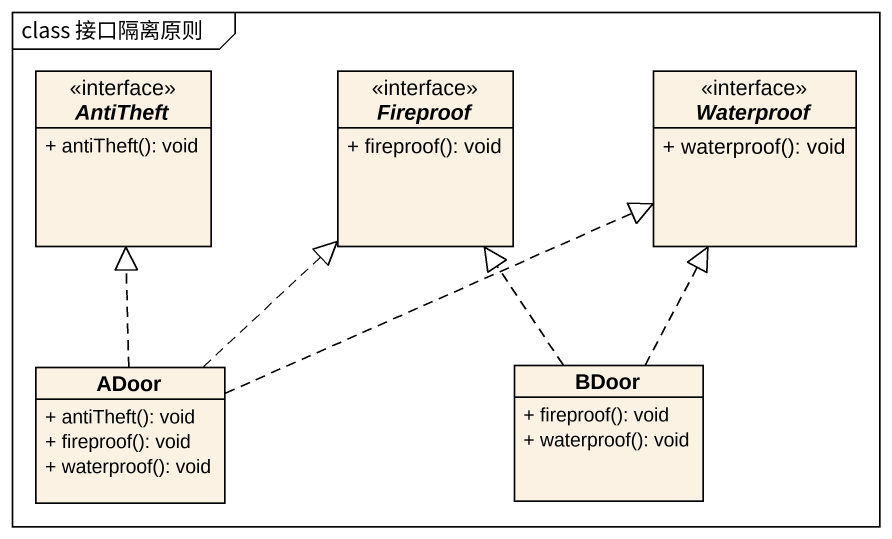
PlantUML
@startuml
mainframe class 接口隔离原则
hide circle
hide empty members
skinparam classAttributeIconSize 0
interface AntiTheft {
  + antiTheft(): void
}
interface Fireproof {
  + fireproof(): void
}
interface Waterproof {
  + waterproof(): void
}
class ADoor {
  + antiTheft(): void
  + fireproof(): void
  + waterproof(): void
}
class BDoor {
  + fireproof(): void
  + waterproof(): void
}
ADoor .up.|> AntiTheft
ADoor .up.|> Fireproof
ADoor .right.|> Waterproof
BDoor .up.|> Fireproof
BDoor .up.|> Waterproof
@enduml
